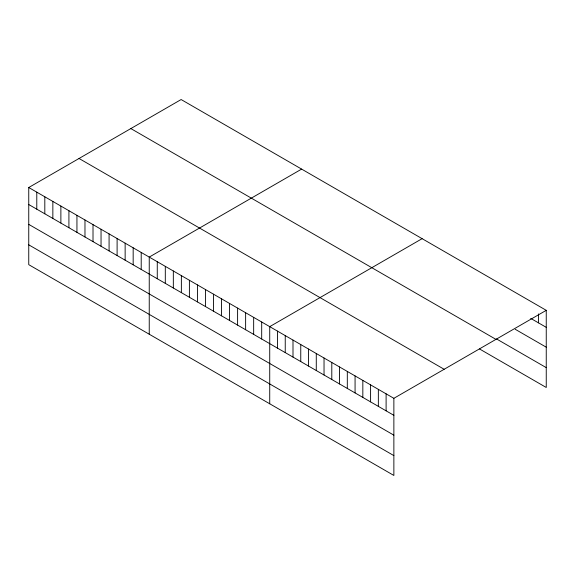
<?xml version="1.0" encoding="UTF-8"?>
<svg xmlns="http://www.w3.org/2000/svg" width="575" height="575" viewBox="0 0 575 575"><rect width="100%" height="100%" fill="white"/><g stroke="black" fill="none" stroke-linecap="round" stroke-linejoin="round"><path stroke-width="0.86" d="M28.75 187.515L393.868 398.317L393.868 475.46L28.75 264.665L28.75 187.515L181.132 99.54L546.25 310.335L546.25 387.485L479.528 348.96M301.623 169.1L149.241 257.082L149.241 334.226M422.107 238.668L269.725 326.643L269.725 403.794M393.868 398.317L546.25 310.335M530.732 318.385L546.25 327.34M515.214 329.274L546.25 347.192M496.592 338.97L546.25 367.633M130.848 128.57L495.966 339.372M79.034 158.484L444.152 369.279M28.75 204.528L393.868 415.323M28.75 224.372L393.868 435.167M28.75 244.821L393.868 455.616M538.495 313.914L538.495 322.863M386.105 393.832L386.105 410.845M378.35 389.354L378.35 406.367M370.588 384.876L370.588 401.882M362.832 380.398L362.832 397.404M355.07 375.921L355.07 392.926M347.314 371.436L347.314 388.448M339.552 366.958L339.552 383.963M331.797 362.48L331.797 379.486M324.034 358.002L324.034 375.008M316.279 353.517L316.279 370.53M308.516 349.039L308.516 366.052M300.761 344.562L300.761 361.567M292.998 340.084L292.998 357.089M285.243 335.606L285.243 352.612M277.488 331.121L277.488 348.134M261.69 322.007L261.69 339.013M253.661 317.371L253.661 334.377M245.626 312.728L245.626 329.741M237.597 308.092L237.597 325.105M229.562 303.456L229.562 320.462M221.533 298.82L221.533 315.826M213.498 294.177L213.498 311.19M205.469 289.541L205.469 306.554M197.433 284.905L197.433 301.911M189.398 280.269L189.398 297.275M181.369 275.633L181.369 292.639M173.334 270.99L173.334 288.003M165.305 266.354L165.305 283.367M157.27 261.718L157.27 278.724M141.206 252.439L141.206 269.452M133.17 247.803L133.17 264.816M125.142 243.167L125.142 260.173M117.106 238.532L117.106 255.537M109.077 233.896L109.077 250.901M101.042 229.252L101.042 246.265M93.013 224.617L93.013 241.629M84.978 219.981L84.978 236.986M76.942 215.345L76.942 232.35M68.914 210.702L68.914 227.714M60.878 206.066L60.878 223.078M52.85 201.43L52.85 218.435M44.814 196.794L44.814 213.799M36.786 192.158L36.786 209.163"/></g></svg>
